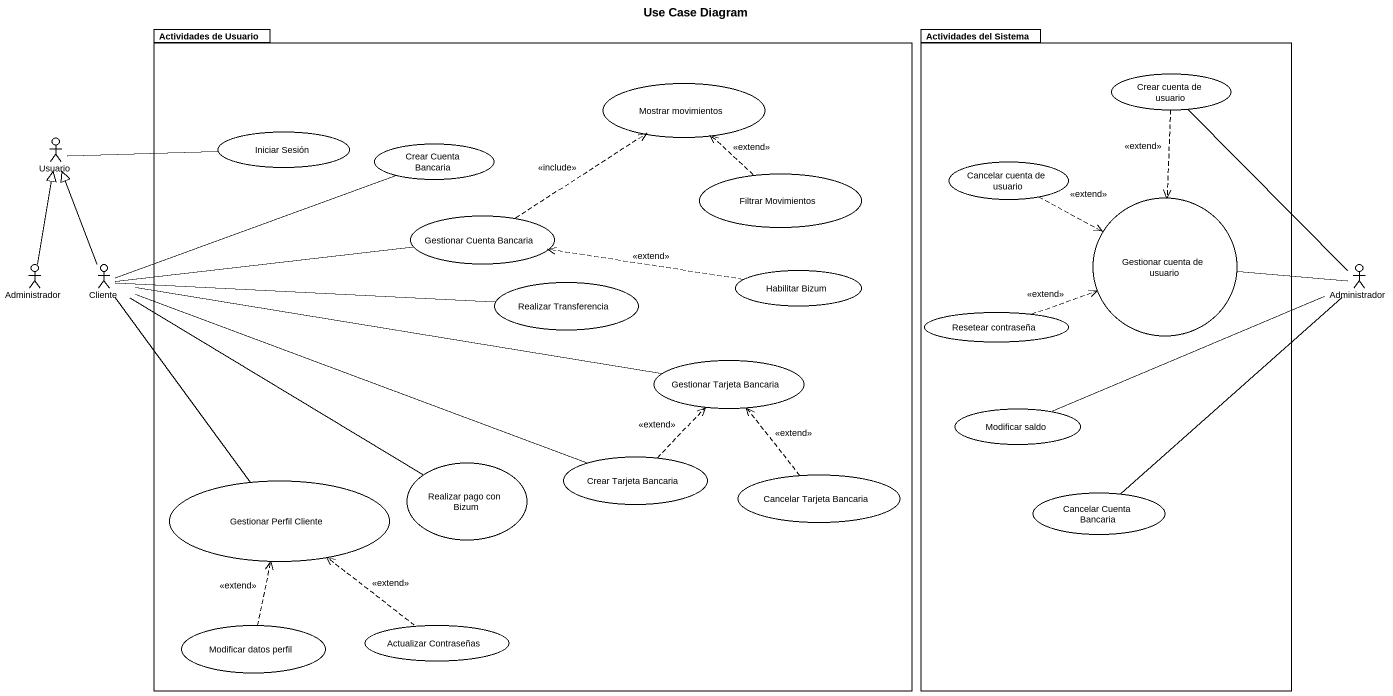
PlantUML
@startuml
title Use Case Diagram
package "Actividades de Usuario" as Actividades_de_Usuario {
  usecase "Mostrar movimientos" as Mostrar_movimientos
  usecase "Iniciar Sesión" as Iniciar_Sesión
  usecase "Crear Cuenta Bancaria" as Crear_Cuenta_Bancaria
  usecase "Filtrar Movimientos" as Filtrar_Movimientos
  usecase "Gestionar Cuenta Bancaria" as Gestionar_Cuenta_Bancaria
  usecase "Habilitar Bizum" as Habilitar_Bizum
  usecase "Realizar Transferencia" as Realizar_Transferencia
  usecase "Gestionar Tarjeta Bancaria" as Gestionar_Tarjeta_Bancaria
  usecase "Realizar pago con Bizum" as Realizar_pago_con_Bizum
  usecase "Crear Tarjeta Bancaria" as Crear_Tarjeta_Bancaria
  usecase "Gestionar Perfil Cliente" as Gestionar_Perfil_Cliente
  usecase "Cancelar Tarjeta Bancaria" as Cancelar_Tarjeta_Bancaria
  usecase "Modificar datos perfil" as Modificar_datos_perfil
  usecase "Actualizar Contraseñas" as Actualizar_Contraseñas
}
package "Actividades del Sistema" as Actividades_del_Sistema {
  usecase "Crear cuenta de usuario" as Crear_cuenta_de_usuario
  usecase "Cancelar cuenta de usuario" as Cancelar_cuenta_de_usuario
  usecase "Gestionar cuenta de usuario" as Gestionar_cuenta_de_usuario
  usecase "Resetear contraseña" as Resetear_contraseña
  usecase "Modificar saldo" as Modificar_saldo
  usecase "Cancelar Cuenta Bancaria" as Cancelar_Cuenta_Bancaria
}
actor Usuario
actor Administrador
actor Cliente
actor "Administrador" as Administrador_2
Crear_cuenta_de_usuario ..> Gestionar_cuenta_de_usuario : <<extend>>
Usuario -right- Iniciar_Sesión
Cancelar_cuenta_de_usuario .right.> Gestionar_cuenta_de_usuario : <<extend>>
Filtrar_Movimientos .up.> Mostrar_movimientos : <<extend>>
Gestionar_Cuenta_Bancaria .up.> Mostrar_movimientos : <<include>>
Administrador -up-|> Usuario
Cliente -up-|> Usuario
Cliente -right- Crear_Cuenta_Bancaria
Cliente -right- Gestionar_Cuenta_Bancaria
Cliente -right- Realizar_Transferencia
Cliente -right- Gestionar_Tarjeta_Bancaria
Cliente -- Realizar_pago_con_Bizum
Cliente -right- Crear_Tarjeta_Bancaria
Cliente -- Gestionar_Perfil_Cliente
Habilitar_Bizum .left.> Gestionar_Cuenta_Bancaria : <<extend>>
Administrador_2 -up- Crear_cuenta_de_usuario
Administrador_2 -left- Gestionar_cuenta_de_usuario
Administrador_2 -left- Modificar_saldo
Administrador_2 -- Cancelar_Cuenta_Bancaria
Resetear_contraseña .right.> Gestionar_cuenta_de_usuario : <<extend>>
Crear_Tarjeta_Bancaria .up.> Gestionar_Tarjeta_Bancaria : <<extend>>
Cancelar_Tarjeta_Bancaria .up.> Gestionar_Tarjeta_Bancaria : <<extend>>
Modificar_datos_perfil .up.> Gestionar_Perfil_Cliente : <<extend>>
Actualizar_Contraseñas .up.> Gestionar_Perfil_Cliente : <<extend>>
@enduml
